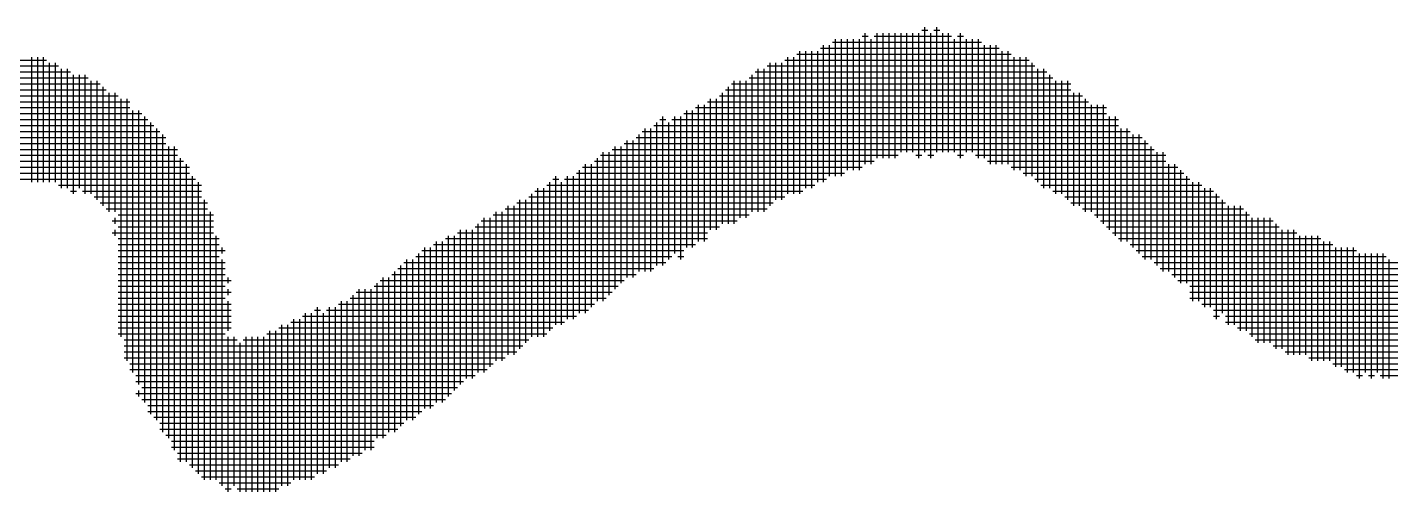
# Model space of a CAD drawing. Header units: feet. Extents: x 0 to 169200, y 0 to 119800.
# Drawn here: x 107787.6 to 108220.4, y 6785 to 6932.4 of the extents above; entities that cross this region are included whole.
import ezdxf

# ---------------------------------------------------------------- set-up
doc = ezdxf.new("R2010")
doc.units = ezdxf.units.FT
doc.header["$LTSCALE"] = 1100
doc.header["$MEASUREMENT"] = 0
doc.layers.add('CX-MISC', color=2, linetype='CONTINUOUS')

# ---------------------------------------------------------------- blocks, each defined once
blk = doc.blocks.new('CXGLOGO-싸인3')
at = {"layer": 'CX-MISC'}
for p, q in [((359.177, 150.157, 1090.783), (359.597, 150.157, 1090.783)), ((359.387, 141.547, 1090.783), (359.387, 150.367, 1090.783)), ((360.017, 150.157, 1090.783), (360.437, 150.157, 1090.783)), ((360.227, 141.547, 1090.783), (360.227, 150.367, 1090.783)), ((352.247, 139.447, 1090.783), (352.247, 149.107, 1090.783)), ((352.667, 139.867, 1090.783), (352.667, 149.107, 1090.783)), ((352.877, 149.317, 1090.783), (363.377, 149.317, 1090.783)), ((353.087, 139.867, 1090.783), (353.087, 149.527, 1090.783)), ((353.507, 139.867, 1090.783), (353.507, 149.527, 1090.783)), ((353.927, 140.287, 1090.783), (353.927, 149.527, 1090.783)), ((354.347, 140.287, 1090.783), (354.347, 149.527, 1090.783)), ((354.767, 140.287, 1090.783), (354.767, 149.527, 1090.783)), ((354.977, 149.737, 1090.783), (355.397, 149.737, 1090.783)), ((355.187, 140.707, 1090.783), (355.187, 149.947, 1090.783)), ((355.607, 140.707, 1090.783), (355.607, 149.527, 1090.783)), ((355.817, 149.737, 1090.783), (361.277, 149.737, 1090.783)), ((356.027, 141.127, 1090.783), (356.027, 149.947, 1090.783)), ((356.447, 141.127, 1090.783), (356.447, 149.947, 1090.783)), ((356.867, 141.127, 1090.783), (356.867, 149.947, 1090.783)), ((357.287, 141.127, 1090.783), (357.287, 149.947, 1090.783)), ((357.707, 141.547, 1090.783), (357.707, 149.947, 1090.783)), ((358.127, 141.547, 1090.783), (358.127, 149.947, 1090.783)), ((358.547, 141.547, 1090.783), (358.547, 149.947, 1090.783)), ((358.967, 141.127, 1090.783), (358.967, 149.947, 1090.783)), ((359.807, 141.127, 1090.783), (359.807, 149.947, 1090.783)), ((360.647, 141.547, 1090.783), (360.647, 149.947, 1090.783)), ((361.067, 141.547, 1090.783), (361.067, 149.947, 1090.783)), ((361.487, 141.547, 1090.783), (361.487, 149.527, 1090.783)), ((361.697, 149.737, 1090.783), (362.117, 149.737, 1090.783)), ((361.907, 141.127, 1090.783), (361.907, 149.947, 1090.783)), ((362.327, 141.547, 1090.783), (362.327, 149.527, 1090.783)), ((362.747, 141.547, 1090.783), (362.747, 149.527, 1090.783)), ((363.167, 141.127, 1090.783), (363.167, 149.527, 1090.783)), ((363.587, 141.127, 1090.783), (363.587, 149.107, 1090.783)), ((364.007, 140.707, 1090.783), (364.007, 149.107, 1090.783)), ((364.427, 140.707, 1090.783), (364.427, 149.107, 1090.783)), ((296.387, 139.447, 1090.783), (296.387, 148.267, 1090.783)), ((296.807, 139.447, 1090.783), (296.807, 148.267, 1090.783)), ((297.227, 139.447, 1090.783), (297.227, 148.267, 1090.783)), ((349.727, 138.607, 1090.783), (349.727, 148.267, 1090.783)), ((350.147, 138.607, 1090.783), (350.147, 148.267, 1090.783)), ((350.357, 148.477, 1090.783), (365.477, 148.477, 1090.783)), ((350.567, 138.607, 1090.783), (350.567, 148.687, 1090.783)), ((350.987, 139.027, 1090.783), (350.987, 148.687, 1090.783)), ((351.407, 139.027, 1090.783), (351.407, 148.687, 1090.783)), ((351.827, 139.447, 1090.783), (351.827, 148.687, 1090.783)), ((352.037, 148.897, 1090.783), (364.637, 148.897, 1090.783)), ((364.847, 140.707, 1090.783), (364.847, 148.687, 1090.783)), ((365.267, 140.707, 1090.783), (365.267, 148.687, 1090.783)), ((365.687, 140.287, 1090.783), (365.687, 148.267, 1090.783)), ((366.107, 140.287, 1090.783), (366.107, 148.267, 1090.783)), ((366.527, 139.867, 1090.783), (366.527, 148.267, 1090.783)), ((286.937, 147.217, 1090.783), (299.117, 147.217, 1090.783)), ((287.777, 147.637, 1090.783), (298.277, 147.637, 1090.783)), ((289.037, 148.057, 1090.783), (297.437, 148.057, 1090.783)), ((297.647, 139.447, 1090.783), (297.647, 147.847, 1090.783)), ((298.067, 139.447, 1090.783), (298.067, 147.847, 1090.783)), ((298.487, 139.027, 1090.783), (298.487, 147.427, 1090.783)), ((298.907, 139.027, 1090.783), (298.907, 147.427, 1090.783)), ((347.417, 147.217, 1090.783), (367.997, 147.217, 1090.783)), ((347.627, 137.347, 1090.783), (347.627, 147.427, 1090.783)), ((348.047, 137.347, 1090.783), (348.047, 147.427, 1090.783)), ((348.257, 147.637, 1090.783), (367.157, 147.637, 1090.783)), ((348.467, 137.767, 1090.783), (348.467, 147.847, 1090.783)), ((348.887, 138.187, 1090.783), (348.887, 147.847, 1090.783)), ((349.307, 138.187, 1090.783), (349.307, 147.847, 1090.783)), ((349.517, 148.057, 1090.783), (366.737, 148.057, 1090.783)), ((366.947, 139.867, 1090.783), (366.947, 147.847, 1090.783)), ((367.367, 139.447, 1090.783), (367.367, 147.427, 1090.783)), ((367.787, 139.027, 1090.783), (367.787, 147.427, 1090.783)), ((285.257, 146.377, 1090.783), (301.217, 146.377, 1090.783)), ((286.097, 146.797, 1090.783), (300.377, 146.797, 1090.783)), ((299.327, 138.607, 1090.783), (299.327, 147.007, 1090.783)), ((299.747, 139.027, 1090.783), (299.747, 147.007, 1090.783)), ((300.167, 138.607, 1090.783), (300.167, 147.007, 1090.783)), ((300.587, 138.607, 1090.783), (300.587, 146.587, 1090.783)), ((301.007, 138.187, 1090.783), (301.007, 146.587, 1090.783)), ((345.737, 146.377, 1090.783), (369.677, 146.377, 1090.783)), ((345.947, 136.507, 1090.783), (345.947, 146.587, 1090.783)), ((346.367, 136.927, 1090.783), (346.367, 146.587, 1090.783)), ((346.787, 136.927, 1090.783), (346.787, 146.587, 1090.783)), ((346.997, 146.797, 1090.783), (368.417, 146.797, 1090.783)), ((347.207, 137.347, 1090.783), (347.207, 147.007, 1090.783)), ((368.207, 139.027, 1090.783), (368.207, 147.007, 1090.783)), ((368.627, 138.607, 1090.783), (368.627, 146.587, 1090.783)), ((369.047, 138.607, 1090.783), (369.047, 146.587, 1090.783)), ((369.467, 138.187, 1090.783), (369.467, 146.587, 1090.783)), ((283.577, 145.957, 1090.783), (301.637, 145.957, 1090.783)), ((283.577, 145.537, 1090.783), (302.477, 145.537, 1090.783)), ((301.427, 137.767, 1090.783), (301.427, 146.167, 1090.783)), ((301.847, 137.347, 1090.783), (301.847, 145.747, 1090.783)), ((302.267, 137.347, 1090.783), (302.267, 145.747, 1090.783)), ((302.687, 128.527, 1090.783), (302.687, 145.327, 1090.783)), ((303.107, 126.847, 1090.783), (303.107, 145.327, 1090.783)), ((344.267, 136.087, 1090.783), (344.267, 145.327, 1090.783)), ((344.687, 136.087, 1090.783), (344.687, 145.327, 1090.783)), ((344.897, 145.537, 1090.783), (370.517, 145.537, 1090.783)), ((345.107, 136.507, 1090.783), (345.107, 145.747, 1090.783)), ((345.317, 145.957, 1090.783), (369.677, 145.957, 1090.783)), ((345.527, 136.507, 1090.783), (345.527, 146.167, 1090.783)), ((369.887, 137.767, 1090.783), (369.887, 145.747, 1090.783)), ((370.307, 137.767, 1090.783), (370.307, 145.747, 1090.783)), ((370.727, 137.347, 1090.783), (370.727, 145.327, 1090.783)), ((281.477, 144.277, 1090.783), (304.157, 144.277, 1090.783)), ((282.317, 145.117, 1090.783), (303.317, 145.117, 1090.783)), ((282.317, 144.697, 1090.783), (303.317, 144.697, 1090.783)), ((303.527, 126.007, 1090.783), (303.527, 144.487, 1090.783)), ((303.947, 125.167, 1090.783), (303.947, 144.487, 1090.783)), ((342.377, 144.277, 1090.783), (372.197, 144.277, 1090.783)), ((342.587, 134.827, 1090.783), (342.587, 144.487, 1090.783)), ((343.007, 134.827, 1090.783), (343.007, 144.487, 1090.783)), ((343.217, 144.697, 1090.783), (372.197, 144.697, 1090.783)), ((343.427, 135.247, 1090.783), (343.427, 144.907, 1090.783)), ((343.847, 135.247, 1090.783), (343.847, 144.907, 1090.783)), ((344.057, 145.117, 1090.783), (370.937, 145.117, 1090.783)), ((371.147, 137.347, 1090.783), (371.147, 144.907, 1090.783)), ((371.567, 136.927, 1090.783), (371.567, 144.907, 1090.783)), ((371.987, 136.507, 1090.783), (371.987, 144.907, 1090.783)), ((280.637, 143.437, 1090.783), (304.997, 143.437, 1090.783)), ((281.057, 143.857, 1090.783), (304.577, 143.857, 1090.783)), ((304.367, 123.907, 1090.783), (304.367, 144.067, 1090.783)), ((304.787, 123.067, 1090.783), (304.787, 143.647, 1090.783)), ((340.277, 143.437, 1090.783), (373.037, 143.437, 1090.783)), ((340.487, 133.567, 1090.783), (340.487, 143.647, 1090.783)), ((340.697, 143.857, 1090.783), (341.117, 143.857, 1090.783)), ((340.907, 133.567, 1090.783), (340.907, 144.067, 1090.783)), ((341.327, 133.987, 1090.783), (341.327, 143.647, 1090.783)), ((341.537, 143.857, 1090.783), (373.037, 143.857, 1090.783)), ((341.747, 134.407, 1090.783), (341.747, 144.067, 1090.783)), ((342.167, 133.987, 1090.783), (342.167, 144.067, 1090.783)), ((372.407, 136.087, 1090.783), (372.407, 144.067, 1090.783)), ((372.827, 135.667, 1090.783), (372.827, 144.067, 1090.783)), ((279.377, 142.597, 1090.783), (305.837, 142.597, 1090.783)), ((280.217, 143.017, 1090.783), (305.417, 143.017, 1090.783)), ((305.207, 122.647, 1090.783), (305.207, 143.227, 1090.783)), ((305.627, 121.807, 1090.783), (305.627, 142.807, 1090.783)), ((338.387, 132.727, 1090.783), (338.387, 142.387, 1090.783)), ((338.807, 132.727, 1090.783), (338.807, 142.387, 1090.783)), ((339.017, 142.597, 1090.783), (374.717, 142.597, 1090.783)), ((339.227, 133.147, 1090.783), (339.227, 142.807, 1090.783)), ((339.437, 143.017, 1090.783), (373.877, 143.017, 1090.783)), ((339.647, 133.147, 1090.783), (339.647, 143.227, 1090.783)), ((340.067, 133.147, 1090.783), (340.067, 143.227, 1090.783)), ((373.247, 135.247, 1090.783), (373.247, 143.227, 1090.783)), ((373.667, 135.247, 1090.783), (373.667, 143.227, 1090.783)), ((374.087, 134.827, 1090.783), (374.087, 142.807, 1090.783)), ((374.507, 134.407, 1090.783), (374.507, 142.807, 1090.783)), ((374.927, 133.987, 1090.783), (374.927, 142.387, 1090.783)), ((278.537, 141.757, 1090.783), (306.677, 141.757, 1090.783)), ((279.377, 142.177, 1090.783), (305.837, 142.177, 1090.783)), ((306.047, 121.387, 1090.783), (306.047, 141.967, 1090.783)), ((306.467, 120.547, 1090.783), (306.467, 141.967, 1090.783)), ((336.707, 131.047, 1090.783), (336.707, 141.547, 1090.783)), ((337.127, 131.467, 1090.783), (337.127, 141.547, 1090.783)), ((337.337, 141.757, 1090.783), (375.557, 141.757, 1090.783)), ((337.547, 131.887, 1090.783), (337.547, 141.967, 1090.783)), ((337.967, 132.307, 1090.783), (337.967, 141.967, 1090.783)), ((338.177, 142.177, 1090.783), (375.137, 142.177, 1090.783)), ((375.347, 133.987, 1090.783), (375.347, 141.967, 1090.783)), ((375.767, 133.567, 1090.783), (375.767, 141.547, 1090.783)), ((376.187, 133.147, 1090.783), (376.187, 141.547, 1090.783)), ((276.857, 140.497, 1090.783), (307.517, 140.497, 1090.783)), ((277.277, 140.917, 1090.783), (307.097, 140.917, 1090.783)), ((277.697, 141.337, 1090.783), (306.677, 141.337, 1090.783)), ((306.887, 119.707, 1090.783), (306.887, 141.127, 1090.783)), ((307.307, 119.707, 1090.783), (307.307, 140.707, 1090.783)), ((335.237, 140.497, 1090.783), (354.977, 140.497, 1090.783)), ((335.447, 130.207, 1090.783), (335.447, 140.707, 1090.783)), ((335.867, 130.627, 1090.783), (335.867, 140.707, 1090.783)), ((336.077, 140.917, 1090.783), (355.817, 140.917, 1090.783)), ((336.287, 131.047, 1090.783), (336.287, 141.127, 1090.783)), ((336.497, 141.337, 1090.783), (357.497, 141.337, 1090.783)), ((358.757, 141.337, 1090.783), (359.177, 141.337, 1090.783)), ((359.597, 141.337, 1090.783), (360.017, 141.337, 1090.783)), ((361.697, 141.337, 1090.783), (362.117, 141.337, 1090.783)), ((362.957, 141.337, 1090.783), (376.397, 141.337, 1090.783)), ((363.797, 140.917, 1090.783), (376.397, 140.917, 1090.783)), ((365.477, 140.497, 1090.783), (377.237, 140.497, 1090.783)), ((376.607, 133.147, 1090.783), (376.607, 140.707, 1090.783)), ((377.027, 132.727, 1090.783), (377.027, 140.707, 1090.783)), ((276.017, 140.077, 1090.783), (307.517, 140.077, 1090.783)), ((276.017, 139.657, 1090.783), (307.937, 139.657, 1090.783)), ((307.727, 119.287, 1090.783), (307.727, 139.867, 1090.783)), ((333.137, 139.657, 1090.783), (333.557, 139.657, 1090.783)), ((333.347, 129.367, 1090.783), (333.347, 139.867, 1090.783)), ((333.977, 139.657, 1090.783), (352.457, 139.657, 1090.783)), ((334.187, 129.787, 1090.783), (334.187, 139.867, 1090.783)), ((334.607, 129.787, 1090.783), (334.607, 139.867, 1090.783)), ((334.817, 140.077, 1090.783), (353.717, 140.077, 1090.783)), ((335.027, 130.207, 1090.783), (335.027, 140.287, 1090.783)), ((366.317, 140.077, 1090.783), (377.657, 140.077, 1090.783)), ((367.157, 139.657, 1090.783), (378.077, 139.657, 1090.783)), ((377.447, 132.307, 1090.783), (377.447, 140.287, 1090.783)), ((377.867, 132.307, 1090.783), (377.867, 139.867, 1090.783)), ((298.277, 139.237, 1090.783), (308.357, 139.237, 1090.783)), ((299.117, 138.817, 1090.783), (299.537, 138.817, 1090.783)), ((299.957, 138.817, 1090.783), (308.357, 138.817, 1090.783)), ((308.147, 118.867, 1090.783), (308.147, 139.447, 1090.783)), ((331.667, 128.527, 1090.783), (331.667, 138.607, 1090.783)), ((331.877, 138.817, 1090.783), (350.777, 138.817, 1090.783)), ((332.087, 128.527, 1090.783), (332.087, 139.027, 1090.783)), ((332.507, 128.527, 1090.783), (332.507, 139.027, 1090.783)), ((332.717, 139.237, 1090.783), (351.617, 139.237, 1090.783)), ((332.927, 128.947, 1090.783), (332.927, 139.447, 1090.783)), ((333.767, 129.367, 1090.783), (333.767, 139.447, 1090.783)), ((367.577, 139.237, 1090.783), (378.917, 139.237, 1090.783)), ((368.417, 138.817, 1090.783), (379.757, 138.817, 1090.783)), ((378.287, 131.047, 1090.783), (378.287, 139.447, 1090.783)), ((378.707, 131.047, 1090.783), (378.707, 139.447, 1090.783)), ((379.127, 130.627, 1090.783), (379.127, 139.027, 1090.783)), ((379.547, 130.627, 1090.783), (379.547, 139.027, 1090.783)), ((379.967, 129.787, 1090.783), (379.967, 138.607, 1090.783)), ((300.797, 138.397, 1090.783), (308.357, 138.397, 1090.783)), ((301.217, 137.977, 1090.783), (308.777, 137.977, 1090.783)), ((301.637, 137.557, 1090.783), (308.777, 137.557, 1090.783)), ((308.567, 118.447, 1090.783), (308.567, 138.187, 1090.783)), ((329.777, 137.557, 1090.783), (348.257, 137.557, 1090.783)), ((329.987, 127.267, 1090.783), (329.987, 137.767, 1090.783)), ((330.407, 127.267, 1090.783), (330.407, 137.767, 1090.783)), ((330.617, 137.977, 1090.783), (348.677, 137.977, 1090.783)), ((330.827, 127.687, 1090.783), (330.827, 138.187, 1090.783)), ((331.247, 128.107, 1090.783), (331.247, 138.187, 1090.783)), ((331.457, 138.397, 1090.783), (349.517, 138.397, 1090.783)), ((369.257, 138.397, 1090.783), (380.177, 138.397, 1090.783)), ((369.677, 137.977, 1090.783), (380.597, 137.977, 1090.783)), ((370.517, 137.557, 1090.783), (381.857, 137.557, 1090.783)), ((380.387, 130.207, 1090.783), (380.387, 138.187, 1090.783)), ((380.807, 129.367, 1090.783), (380.807, 137.767, 1090.783)), ((381.227, 129.367, 1090.783), (381.227, 137.767, 1090.783)), ((381.647, 128.947, 1090.783), (381.647, 137.767, 1090.783)), ((302.057, 136.717, 1090.783), (309.197, 136.717, 1090.783)), ((302.267, 136.507, 1090.783), (302.267, 136.927, 1090.783)), ((302.477, 137.137, 1090.783), (309.197, 137.137, 1090.783)), ((308.987, 118.447, 1090.783), (308.987, 137.347, 1090.783)), ((328.097, 136.717, 1090.783), (346.157, 136.717, 1090.783)), ((328.307, 126.007, 1090.783), (328.307, 136.927, 1090.783)), ((328.727, 126.427, 1090.783), (328.727, 136.927, 1090.783)), ((328.937, 137.137, 1090.783), (346.997, 137.137, 1090.783)), ((329.147, 126.847, 1090.783), (329.147, 137.347, 1090.783)), ((329.567, 126.847, 1090.783), (329.567, 137.347, 1090.783)), ((371.357, 137.137, 1090.783), (382.277, 137.137, 1090.783)), ((371.777, 136.717, 1090.783), (383.957, 136.717, 1090.783)), ((382.067, 128.947, 1090.783), (382.067, 137.347, 1090.783)), ((382.487, 128.527, 1090.783), (382.487, 136.927, 1090.783)), ((382.907, 128.107, 1090.783), (382.907, 136.927, 1090.783)), ((383.327, 128.107, 1090.783), (383.327, 136.927, 1090.783)), ((383.747, 128.107, 1090.783), (383.747, 136.927, 1090.783)), ((302.057, 135.877, 1090.783), (309.197, 135.877, 1090.783)), ((302.267, 135.667, 1090.783), (302.267, 136.087, 1090.783)), ((302.477, 136.297, 1090.783), (309.197, 136.297, 1090.783)), ((309.407, 118.447, 1090.783), (309.407, 135.667, 1090.783)), ((325.787, 124.327, 1090.783), (325.787, 135.667, 1090.783)), ((326.207, 124.747, 1090.783), (326.207, 135.667, 1090.783)), ((326.417, 135.877, 1090.783), (344.057, 135.877, 1090.783)), ((326.627, 125.167, 1090.783), (326.627, 136.087, 1090.783)), ((327.047, 125.587, 1090.783), (327.047, 136.087, 1090.783)), ((327.467, 125.587, 1090.783), (327.467, 136.087, 1090.783)), ((327.677, 136.297, 1090.783), (344.897, 136.297, 1090.783)), ((327.887, 126.007, 1090.783), (327.887, 136.507, 1090.783)), ((372.197, 136.297, 1090.783), (384.377, 136.297, 1090.783)), ((372.617, 135.877, 1090.783), (385.637, 135.877, 1090.783)), ((384.167, 127.687, 1090.783), (384.167, 136.507, 1090.783)), ((384.587, 127.687, 1090.783), (384.587, 136.087, 1090.783)), ((385.007, 127.267, 1090.783), (385.007, 136.087, 1090.783)), ((385.427, 127.267, 1090.783), (385.427, 136.087, 1090.783)), ((385.847, 127.267, 1090.783), (385.847, 135.667, 1090.783)), ((386.267, 127.267, 1090.783), (386.267, 135.667, 1090.783)), ((386.687, 126.847, 1090.783), (386.687, 135.667, 1090.783)), ((387.107, 126.847, 1090.783), (387.107, 135.667, 1090.783)), ((302.477, 135.457, 1090.783), (309.617, 135.457, 1090.783)), ((302.477, 135.037, 1090.783), (309.617, 135.037, 1090.783)), ((309.827, 134.407, 1090.783), (309.827, 134.827, 1090.783)), ((324.107, 123.487, 1090.783), (324.107, 134.827, 1090.783)), ((324.527, 123.487, 1090.783), (324.527, 134.827, 1090.783)), ((324.737, 135.037, 1090.783), (343.217, 135.037, 1090.783)), ((324.947, 123.907, 1090.783), (324.947, 135.247, 1090.783)), ((325.367, 123.907, 1090.783), (325.367, 135.247, 1090.783)), ((325.577, 135.457, 1090.783), (344.057, 135.457, 1090.783)), ((373.037, 135.457, 1090.783), (387.317, 135.457, 1090.783)), ((373.877, 135.037, 1090.783), (388.157, 135.037, 1090.783)), ((387.527, 126.847, 1090.783), (387.527, 135.247, 1090.783)), ((387.947, 126.847, 1090.783), (387.947, 135.247, 1090.783)), ((388.367, 126.427, 1090.783), (388.367, 134.827, 1090.783)), ((388.787, 126.427, 1090.783), (388.787, 134.827, 1090.783)), ((389.207, 126.007, 1090.783), (389.207, 134.827, 1090.783)), ((389.627, 126.007, 1090.783), (389.627, 134.827, 1090.783)), ((302.477, 134.617, 1090.783), (310.037, 134.617, 1090.783)), ((302.477, 134.197, 1090.783), (309.617, 134.197, 1090.783)), ((302.477, 133.777, 1090.783), (310.037, 133.777, 1090.783)), ((309.827, 118.027, 1090.783), (309.827, 133.987, 1090.783)), ((322.637, 133.777, 1090.783), (341.117, 133.777, 1090.783)), ((322.847, 122.647, 1090.783), (322.847, 133.987, 1090.783)), ((323.267, 122.647, 1090.783), (323.267, 133.987, 1090.783)), ((323.477, 134.197, 1090.783), (341.537, 134.197, 1090.783)), ((323.687, 123.067, 1090.783), (323.687, 134.407, 1090.783)), ((323.897, 134.617, 1090.783), (342.377, 134.617, 1090.783)), ((341.957, 134.197, 1090.783), (342.377, 134.197, 1090.783)), ((374.297, 134.617, 1090.783), (389.837, 134.617, 1090.783)), ((374.717, 134.197, 1090.783), (391.937, 134.197, 1090.783)), ((375.557, 133.777, 1090.783), (458.297, 133.777, 1090.783)), ((390.047, 125.587, 1090.783), (390.047, 134.407, 1090.783)), ((390.467, 126.007, 1090.783), (390.467, 134.407, 1090.783)), ((390.887, 125.587, 1090.783), (390.887, 134.407, 1090.783)), ((391.307, 126.007, 1090.783), (391.307, 134.407, 1090.783)), ((391.727, 125.587, 1090.783), (391.727, 134.407, 1090.783)), ((392.147, 125.587, 1090.783), (392.147, 133.987, 1090.783)), ((302.477, 133.357, 1090.783), (310.037, 133.357, 1090.783)), ((302.477, 132.937, 1090.783), (310.037, 132.937, 1090.783)), ((321.797, 132.937, 1090.783), (339.017, 132.937, 1090.783)), ((322.007, 121.807, 1090.783), (322.007, 133.147, 1090.783)), ((322.217, 133.357, 1090.783), (340.277, 133.357, 1090.783)), ((322.427, 122.227, 1090.783), (322.427, 133.567, 1090.783)), ((375.977, 133.357, 1090.783), (456.197, 133.357, 1090.783)), ((376.817, 132.937, 1090.783), (454.097, 132.937, 1090.783)), ((302.477, 132.517, 1090.783), (310.457, 132.517, 1090.783)), ((302.477, 132.097, 1090.783), (310.037, 132.097, 1090.783)), ((310.247, 132.307, 1090.783), (310.247, 132.727, 1090.783)), ((310.247, 131.467, 1090.783), (310.247, 131.887, 1090.783)), ((319.487, 120.127, 1090.783), (319.487, 131.887, 1090.783)), ((319.907, 120.547, 1090.783), (319.907, 131.887, 1090.783)), ((320.327, 120.547, 1090.783), (320.327, 131.887, 1090.783)), ((320.537, 132.097, 1090.783), (337.757, 132.097, 1090.783)), ((320.747, 121.387, 1090.783), (320.747, 132.307, 1090.783)), ((320.957, 132.517, 1090.783), (338.177, 132.517, 1090.783)), ((321.167, 121.387, 1090.783), (321.167, 132.727, 1090.783)), ((321.587, 121.807, 1090.783), (321.587, 132.727, 1090.783)), ((377.237, 132.517, 1090.783), (451.577, 132.517, 1090.783)), ((378.077, 132.097, 1090.783), (449.897, 132.097, 1090.783)), ((302.477, 131.677, 1090.783), (310.457, 131.677, 1090.783)), ((302.477, 131.257, 1090.783), (310.037, 131.257, 1090.783)), ((302.477, 130.837, 1090.783), (310.457, 130.837, 1090.783)), ((310.247, 128.947, 1090.783), (310.247, 131.047, 1090.783)), ((318.017, 130.837, 1090.783), (336.077, 130.837, 1090.783)), ((318.227, 119.707, 1090.783), (318.227, 131.047, 1090.783)), ((318.647, 119.707, 1090.783), (318.647, 131.047, 1090.783)), ((318.857, 131.257, 1090.783), (336.917, 131.257, 1090.783)), ((319.067, 120.127, 1090.783), (319.067, 131.467, 1090.783)), ((319.277, 131.677, 1090.783), (337.337, 131.677, 1090.783)), ((378.077, 131.677, 1090.783), (448.217, 131.677, 1090.783)), ((378.077, 131.257, 1090.783), (445.697, 131.257, 1090.783)), ((378.917, 130.837, 1090.783), (444.437, 130.837, 1090.783)), ((302.477, 130.417, 1090.783), (310.457, 130.417, 1090.783)), ((302.477, 129.997, 1090.783), (310.457, 129.997, 1090.783)), ((315.497, 129.997, 1090.783), (334.817, 129.997, 1090.783)), ((315.707, 118.447, 1090.783), (315.707, 130.207, 1090.783)), ((316.127, 118.447, 1090.783), (316.127, 130.207, 1090.783)), ((316.337, 130.417, 1090.783), (316.757, 130.417, 1090.783)), ((316.547, 118.867, 1090.783), (316.547, 130.627, 1090.783)), ((316.967, 118.867, 1090.783), (316.967, 130.207, 1090.783)), ((317.177, 130.417, 1090.783), (335.657, 130.417, 1090.783)), ((317.387, 119.287, 1090.783), (317.387, 130.627, 1090.783)), ((317.807, 119.287, 1090.783), (317.807, 130.627, 1090.783)), ((379.757, 130.417, 1090.783), (441.917, 130.417, 1090.783)), ((379.757, 129.997, 1090.783), (380.177, 129.997, 1090.783)), ((380.597, 129.997, 1090.783), (438.557, 129.997, 1090.783)), ((302.477, 129.577, 1090.783), (310.457, 129.577, 1090.783)), ((302.477, 129.157, 1090.783), (310.457, 129.157, 1090.783)), ((313.187, 117.607, 1090.783), (313.187, 128.947, 1090.783)), ((313.607, 117.607, 1090.783), (313.607, 128.947, 1090.783)), ((313.817, 129.157, 1090.783), (333.137, 129.157, 1090.783)), ((314.027, 118.027, 1090.783), (314.027, 129.367, 1090.783)), ((314.447, 118.027, 1090.783), (314.447, 129.367, 1090.783)), ((314.657, 129.577, 1090.783), (333.977, 129.577, 1090.783)), ((314.867, 118.447, 1090.783), (314.867, 129.787, 1090.783)), ((315.287, 118.447, 1090.783), (315.287, 129.787, 1090.783)), ((380.597, 129.577, 1090.783), (436.037, 129.577, 1090.783)), ((381.437, 129.157, 1090.783), (433.937, 129.157, 1090.783)), ((302.477, 128.737, 1090.783), (310.037, 128.737, 1090.783)), ((302.897, 128.317, 1090.783), (310.877, 128.317, 1090.783)), ((310.247, 117.607, 1090.783), (310.247, 128.527, 1090.783)), ((310.667, 118.027, 1090.783), (310.667, 128.527, 1090.783)), ((311.087, 117.607, 1090.783), (311.087, 128.107, 1090.783)), ((311.297, 128.317, 1090.783), (331.457, 128.317, 1090.783)), ((311.507, 117.607, 1090.783), (311.507, 128.527, 1090.783)), ((311.927, 117.607, 1090.783), (311.927, 128.527, 1090.783)), ((312.347, 117.607, 1090.783), (312.347, 128.527, 1090.783)), ((312.767, 117.607, 1090.783), (312.767, 128.527, 1090.783)), ((312.977, 128.737, 1090.783), (332.717, 128.737, 1090.783)), ((382.277, 128.737, 1090.783), (431.417, 128.737, 1090.783)), ((382.697, 128.317, 1090.783), (429.737, 128.317, 1090.783)), ((302.897, 127.897, 1090.783), (331.037, 127.897, 1090.783)), ((302.897, 127.477, 1090.783), (330.617, 127.477, 1090.783)), ((302.897, 127.057, 1090.783), (329.777, 127.057, 1090.783)), ((383.957, 127.897, 1090.783), (426.377, 127.897, 1090.783)), ((384.797, 127.477, 1090.783), (425.537, 127.477, 1090.783)), ((386.477, 127.057, 1090.783), (422.177, 127.057, 1090.783)), ((303.317, 126.637, 1090.783), (328.937, 126.637, 1090.783)), ((303.317, 126.217, 1090.783), (328.517, 126.217, 1090.783)), ((388.157, 126.637, 1090.783), (418.817, 126.637, 1090.783)), ((388.997, 126.217, 1090.783), (417.977, 126.217, 1090.783)), ((303.737, 125.797, 1090.783), (327.677, 125.797, 1090.783)), ((303.737, 125.377, 1090.783), (326.837, 125.377, 1090.783)), ((389.837, 125.797, 1090.783), (390.257, 125.797, 1090.783)), ((390.677, 125.797, 1090.783), (391.097, 125.797, 1090.783)), ((391.517, 125.797, 1090.783), (415.037, 125.797, 1090.783)), ((303.737, 124.537, 1090.783), (325.997, 124.537, 1090.783)), ((303.947, 124.327, 1090.783), (303.947, 124.747, 1090.783)), ((304.157, 124.957, 1090.783), (326.417, 124.957, 1090.783)), ((304.157, 124.117, 1090.783), (325.577, 124.117, 1090.783)), ((304.577, 123.697, 1090.783), (324.737, 123.697, 1090.783)), ((304.577, 123.277, 1090.783), (323.897, 123.277, 1090.783)), ((304.997, 122.857, 1090.783), (323.477, 122.857, 1090.783)), ((305.417, 122.437, 1090.783), (322.637, 122.437, 1090.783)), ((305.417, 122.017, 1090.783), (322.217, 122.017, 1090.783)), ((305.837, 121.597, 1090.783), (321.377, 121.597, 1090.783)), ((306.257, 121.177, 1090.783), (320.537, 121.177, 1090.783)), ((306.257, 120.757, 1090.783), (320.537, 120.757, 1090.783)), ((306.677, 120.337, 1090.783), (319.697, 120.337, 1090.783)), ((306.677, 119.917, 1090.783), (318.857, 119.917, 1090.783)), ((307.517, 119.497, 1090.783), (318.017, 119.497, 1090.783)), ((307.937, 119.077, 1090.783), (317.177, 119.077, 1090.783)), ((308.357, 118.657, 1090.783), (316.337, 118.657, 1090.783)), ((309.617, 118.237, 1090.783), (314.657, 118.237, 1090.783)), ((310.037, 117.817, 1090.783), (310.457, 117.817, 1090.783)), ((310.877, 117.817, 1090.783), (313.817, 117.817, 1090.783))]:
    blk.add_line(p, q, dxfattribs=at)

msp = doc.modelspace()

# ---------------------------------------------------------------- block references
at = {"layer": 'CX-MISC', "color": 7, "xscale": 4.500000004190952, "yscale": 4.500000004190952, "zscale": 4.500000004190952}
msp.add_blockref('CXGLOGO-싸인3', (106455.24, 6255.77), dxfattribs=at)

doc.saveas('drawing.dxf')
